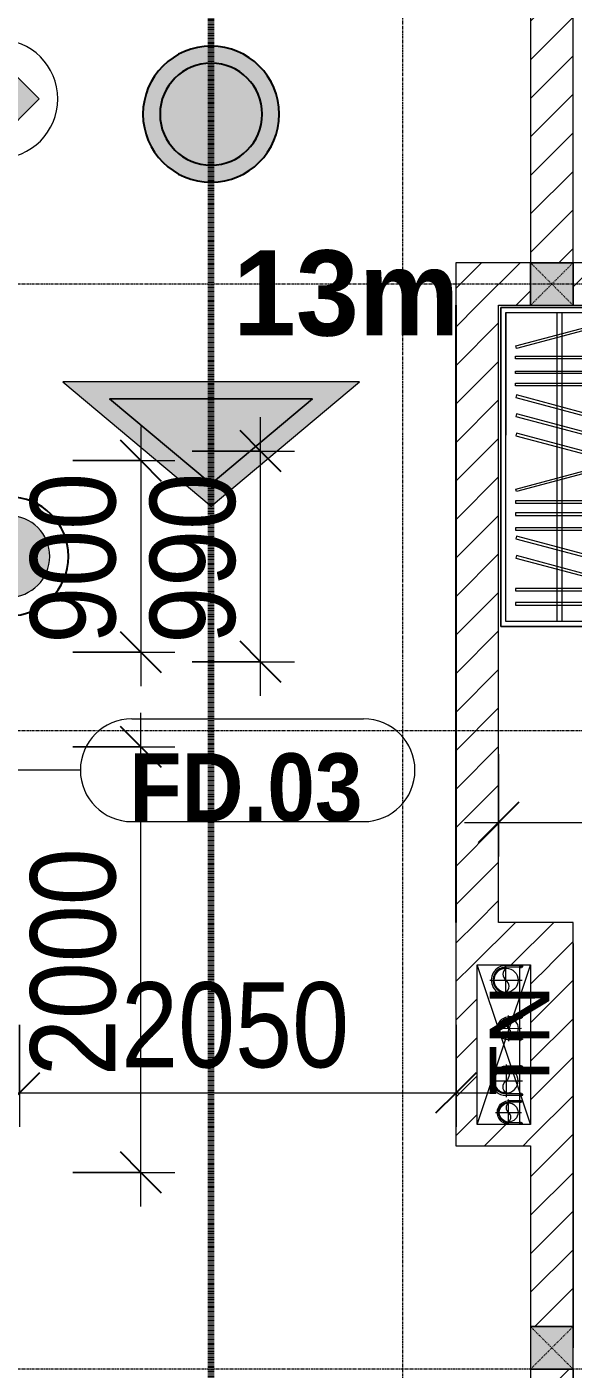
# Model space of a CAD drawing. Header units: millimetres. Extents: x 962 to 241049, y -15958 to 84407.
# Drawn here: x 179666 to 182232, y 48437 to 54746 of the extents above; entities that cross this region are included whole.
import ezdxf

# ---------------------------------------------------------------- set-up
doc = ezdxf.new("R2010")
doc.units = ezdxf.units.MM
for name, pattern in [('1 NÉT CALL OUT', [6, 3, -3]), ('Dash', [6, 3, -3]), ('Grid Line', [22.225, 12.7, -3.175, 3.175, -3.175]), ('IMPORT-CENTER _3_', [10.16, 6.35, -1.27, 1.27, -1.27])]:
    doc.linetypes.add(name, pattern=pattern)
for name, color, linetype, lineweight in [('0-1', 7, 'Continuous', 5), ('0-2', 250, 'Continuous', 9), ('A-ANNO-DIMS', 211, 'Continuous', 9), ('A-ANNO-DIMS-160', 211, 'Continuous', 9), ('A-ANNO-NOTE', 131, 'Continuous', 9), ('A-ANNO-NOTE-1', 131, 'Continuous', 25), ('A-DETL-3', 90, '1 NÉT CALL OUT', 100), ('A-DOOR-IDEN', 31, 'Continuous', 9), ('A-FLOR', 192, 'Continuous', 9), ('A-FLOR-2', 9, 'Continuous', 9), ('A-WALL', 113, 'Continuous', 9), ('A-WALL-3', 113, 'Continuous', 18), ('A-WALL-PATT-2', 111, 'Continuous', 9), ('G-ANNO-TEXT-1', 7, 'Continuous', 9), ('G-ANNO-TEXT-2', 142, 'Continuous', 9), ('G-IMPT', 8, 'Continuous', 9), ('G-IMPT-2', 8, 'IMPORT-CENTER _3_', 9), ('I-FURN-1', 254, 'Continuous', 9), ('M-EQPM', 50, 'Continuous', 9), ('S-COLS', 52, 'Continuous', 9), ('S-COLS-1', 52, 'Continuous', 5), ('S-COLS-6', 52, 'Continuous', 18), ('S-COLS-7', 52, 'Dash', 9), ('S-COLS-HDLN', 52, 'Dash', 9), ('S-GRID-1', 1, 'Grid Line', 9)]:
    doc.layers.add(name, color=color, linetype=linetype, lineweight=lineweight)
doc.styles.add('Arial_10', font='arial_0.ttf', dxfattribs={"height": 280})
doc.styles.add('Arial_12', font='arial_0.ttf', dxfattribs={"width": 0.95, "height": 400})
doc.styles.add('Arial_B_5', font='arialbd_0.ttf', dxfattribs={"width": 0.9, "height": 320})
doc.styles.add('UTM Avo', font='UTM Avo.ttf', dxfattribs={"width": 0.9, "height": 400})
doc.dimstyles.new('1_Dim_chi_tiet_2_5', dxfattribs={"dimscale": 304.8, "dimtxt": 399.720379, "dimasz": 0.629921, "dimexe": 0.524934, "dimexo": 0.0625, "dimgap": 0.052493, "dimtad": 1, "dimdec": 0, "dimrnd": 5, "dimzin": 0, "dimdsep": 46, "dimtxsty": 'UTM Avo', "dimblk1": 'OBLIQUE', "dimblk2": 'OBLIQUE', "dimsah": 1, "dimcen": 0.09, "dimdle": 0.524934, "dimazin": 0, "dimtfac": 1, "dimtdec": 4, "dimtix": 1, "dimtmove": 0, "dimatfit": 3, "dimfxl": 1.049869, "dimfxlon": 1, "dimtvp": 1, "dimtolj": 1, "dimtzin": 0, "dimarcsym": 2})
doc.dimstyles.new('1_Dim_chi_tiet_2_5_1', dxfattribs={"dimscale": 304.8, "dimtxt": 399.720379, "dimasz": 0.629921, "dimexe": 0.524934, "dimexo": 0.0625, "dimgap": 0.052493, "dimtad": 1, "dimdec": 0, "dimrnd": 5, "dimzin": 0, "dimdsep": 46, "dimtxsty": 'UTM Avo', "dimblk1": 'OBLIQUE', "dimblk2": 'OBLIQUE', "dimsah": 1, "dimcen": 0.09, "dimdle": 0.524934, "dimazin": 0, "dimtfac": 1, "dimtdec": 4, "dimtix": 1, "dimtmove": 0, "dimatfit": 3, "dimfxl": 1.049869, "dimfxlon": 1, "dimtvp": 1, "dimtolj": 1, "dimtzin": 0, "dimarcsym": 2})
pattern_1 = [(45, (63179.03, 0), (-90.50967, 90.50967), [])]

# ---------------------------------------------------------------- blocks, each defined once
blk = doc.blocks.new('TU QUAN AO-SUITE ROOM_3 - TU QUAN AO-SUITE ROOM_3-V25-TKCS_MB TẦNG 1')
at = {"layer": 'I-FURN-1'}
for p, q in [((0, 0), (-550, 0)), ((-550, 0), (-550, -1500)), ((-550, -1500), (-550, 0)), ((-550, 0), (0, 0)), ((0, -1500), (0, 0)), ((0, 0), (0, -1500)), ((-550, -24), (-550, -576)), ((-526, -24), (-24, -24)), ((-526, -1476), (-526, -24)), ((-526, -24), (-526, -600)), ((-287, -24), (-287, -576)), ((-263, -24), (-263, -576)), ((-24, -24), (-24, -1476)), ((-478.3, -181.1), (-61.3, -69.4)), ((-58.2, -80.9), (-475.2, -192.7)), ((-61.3, -69.4), (-58.2, -80.9)), ((-475.2, -192.7), (-478.3, -181.1)), ((-480.1, -229.7), (-50.1, -229.7)), ((-480.1, -241.7), (-480.1, -229.7)), ((-50.1, -241.7), (-480.1, -241.7)), ((-50.1, -229.7), (-50.1, -241.7)), ((-480.1, -299.2), (-50.1, -299.2)), ((-480.1, -311.2), (-480.1, -299.2)), ((-50.1, -311.2), (-480.1, -311.2)), ((-50.1, -299.2), (-50.1, -311.2)), ((-480.1, -356.4), (-50.1, -356.4)), ((-480.1, -368.4), (-480.1, -356.4)), ((-50.1, -368.4), (-480.1, -368.4)), ((-50.1, -356.4), (-50.1, -368.4)), ((-475.2, -411.5), (-478.3, -423.1)), ((-478.3, -423.1), (-61.3, -534.9)), ((-58.2, -523.3), (-475.2, -411.5)), ((-475.2, -500.3), (-478.3, -511.9)), ((-58.2, -612.1), (-475.2, -500.3)), ((-478.3, -511.9), (-61.3, -623.6)), ((-61.3, -534.9), (-58.2, -523.3)), ((-526, -1476), (-526, -600)), ((-475.2, -591.5), (-478.3, -603.1)), ((-478.3, -603.1), (-61.3, -714.9)), ((-58.2, -703.3), (-475.2, -591.5)), ((-287, -576), (-287, -1476)), ((-263, -576), (-263, -1476)), ((-61.3, -623.6), (-58.2, -612.1)), ((-478.3, -853.9), (-61.3, -742.1)), ((-58.2, -753.7), (-475.2, -865.5)), ((-61.3, -714.9), (-58.2, -703.3)), ((-61.3, -742.1), (-58.2, -753.7)), ((-475.2, -865.5), (-478.3, -853.9)), ((-480.1, -908.6), (-480.1, -920.6)), ((-480.1, -908.6), (-480.1, -920.6)), ((-50.1, -908.6), (-480.1, -908.6)), ((-480.1, -920.6), (-50.1, -920.6)), ((-50.1, -920.6), (-50.1, -908.6)), ((-480.1, -965.8), (-480.1, -977.8)), ((-480.1, -965.8), (-480.1, -977.8)), ((-50.1, -965.8), (-480.1, -965.8)), ((-480.1, -977.8), (-50.1, -977.8)), ((-50.1, -977.8), (-50.1, -965.8)), ((-480.1, -1035.3), (-480.1, -1047.3)), ((-480.1, -1035.3), (-480.1, -1047.3)), ((-50.1, -1035.3), (-480.1, -1035.3)), ((-480.1, -1047.3), (-50.1, -1047.3)), ((-50.1, -1047.3), (-50.1, -1035.3)), ((-475.2, -1075.3), (-478.3, -1086.9)), ((-478.3, -1086.9), (-61.3, -1198.6)), ((-58.2, -1187.1), (-475.2, -1075.3)), ((-475.2, -1166.5), (-478.3, -1178.1)), ((-478.3, -1178.1), (-61.3, -1289.9)), ((-58.2, -1278.3), (-475.2, -1166.5)), ((-61.3, -1198.6), (-58.2, -1187.1)), ((-480.1, -1320.5), (-480.1, -1332.5)), ((-480.1, -1320.5), (-480.1, -1332.5)), ((-50.1, -1320.5), (-480.1, -1320.5)), ((-61.3, -1289.9), (-58.2, -1278.3)), ((-50.1, -1332.5), (-50.1, -1320.5)), ((-480.1, -1332.5), (-50.1, -1332.5)), ((-480.1, -1386.9), (-480.1, -1398.9)), ((-480.1, -1386.9), (-480.1, -1398.9)), ((-50.1, -1386.9), (-480.1, -1386.9)), ((-50.1, -1398.9), (-50.1, -1386.9)), ((-480.1, -1398.9), (-50.1, -1398.9)), ((-550, -1500), (0, -1500)), ((0, -1500), (-550, -1500)), ((-24, -1476), (-526, -1476))]:
    blk.add_line(p, q, dxfattribs=at)
blk = doc.blocks.new('NCV_TKTC_TANG 1_rvt-1-TKCS_MB TẦNG 1')
at = {"layer": 'A-FLOR-2'}
for p, q in [((119052.6, 50436.9), (119052.6, 48536.9)), ((119052.6, 48436.9), (119052.6, 45436.9))]:
    blk.add_line(p, q, dxfattribs=at)
at = {"layer": 'I-FURN-1'}
blk.add_blockref('TU QUAN AO-SUITE ROOM_3 - TU QUAN AO-SUITE ROOM_3-V25-TKCS_MB TẦNG 1', (119262.6, 53426.9), dxfattribs=at)
blk = doc.blocks.new('TKTC_XREF_251221_MB TANG 1 - TKTC_XREF_260130_MB TANG 1_dwg_CUM U_DN100-V187-TKCS_MB TẦNG 1')
at = {"layer": 'G-IMPT'}
blk.add_hatch(color=256, dxfattribs=at).paths.add_polyline_path([(0, -61), (0, -57), (14.8, -55.1), (28.5, -49.4), (40.3, -40.3), (49.4, -28.5), (55.1, -14.8), (57, 0), (55.1, 14.8), (49.4, 28.5), (40.3, 40.3), (28.5, 49.4), (14.8, 55.1), (0, 57), (0, 61), (15.8, 58.9), (30.5, 52.8), (43.1, 43.1), (52.8, 30.5), (58.9, 15.8), (61, 0), (58.9, -15.8), (52.8, -30.5), (43.1, -43.1), (30.5, -52.8), (15.8, -58.9)])
for p, q in [((-79.1, 66.6), (-79.1, 63.4)), ((-76.6, 66.6), (-76.6, 63.4)), ((-74.6, 66.6), (-74.6, 63.4)), ((-72.7, 69.3), (-72.7, 60.7)), ((-66.9, 67.9), (-71.7, 67.9)), ((-66.9, 62.1), (-71.7, 62.1)), ((-65, 69), (0, 69)), ((-79.1, -63.4), (-79.1, -66.6)), ((-76.6, -63.4), (-76.6, -66.6)), ((-74.6, -63.4), (-74.6, -66.6)), ((-72.7, -60.7), (-72.7, -69.3)), ((-66.9, -62.1), (-71.7, -62.1)), ((-66.9, -67.9), (-71.7, -67.9)), ((-66.9, -72.7), (-66.9, -70.8)), ((-65, -69), (0, -69))]:
    blk.add_line(p, q, dxfattribs=at)
at = {"layer": 'G-IMPT', "flags": 128}
for points in [[(-72.7, 67.6), (-78.1, 67.6), (-78.1, 62.4), (-72.7, 62.4)], [(-71.7, 59.2), (-66.9, 59.2), (-66.9, 70.8), (-71.7, 70.8)], [(-66.9, 70.8), (-66.9, 72.7), (-65, 72.7), (-65, 57.3), (-66.9, 57.3), (-66.9, 59.2)], [(-65, 61), (0, 61), (0, 57)], [(-72.7, -62.4), (-78.1, -62.4), (-78.1, -67.6), (-72.7, -67.6)], [(-71.7, -70.8), (-66.9, -70.8), (-66.9, -59.2), (-71.7, -59.2)], [(-66.9, -59.2), (-66.9, -57.3), (-65, -57.3), (-65, -72)], [(-65, -61), (0, -61), (0, -57)]]:
    blk.add_lwpolyline(points, dxfattribs=at)
at = {"layer": 'G-IMPT'}
for centre, radius, start, end in [((-78.1, 66.6), 0.96, 90, 180), ((-78.1, 63.4), 0.96, 180, 270), ((-71.1, 69.3), 1.56, 112.61986, 247.38014), ((-67.9, 65), 4.8, 143.1301, 216.8699), ((-71.1, 60.7), 1.56, 112.61986, 247.38014), ((0, 0), 69, 270, 90), ((0, 0), 61, 270, 90), ((0, 0), 57, 270, 90), ((-78.1, -63.4), 0.96, 90, 180), ((-78.1, -66.6), 0.96, 180, 270), ((-71.1, -60.7), 1.56, 112.61986, 247.38014), ((-67.9, -65), 4.8, 143.1301, 216.8699), ((-71.1, -69.3), 1.56, 112.61986, 247.38014)]:
    blk.add_arc(centre, radius, start, end, dxfattribs=at)
blk = doc.blocks.new('TKTC_XREF_251221_MB TANG 1 - TKTC_XREF_260130_MB TANG 1_dwg_$cc-V188-TKCS_MB TẦNG 1')
at = {"layer": 'G-IMPT'}
blk.add_circle((0, 0), 0.5, dxfattribs=at)
for centre, radius, start, end in [((0, 0), 0.5, 90, 270), ((0.188, 0.25), 0.313, 126.8699, 233.1301), ((-0.188, -0.25), 0.313, 306.8699, 53.1301)]:
    blk.add_arc(centre, radius, start, end, dxfattribs=at)
at = {"layer": 'G-IMPT-2'}
for p, q in [((-0.673, 0), (0.673, 0)), ((0, -0.628), (0, 0.673))]:
    blk.add_line(p, q, dxfattribs=at)
blk = doc.blocks.new('TKTC_XREF_251221_MB TANG 1 - TKTC_XREF_260130_MB TANG 1_dwg_$cc-4202122-TKCS_MB TẦNG 1')
at = {"layer": 'G-IMPT'}
blk.add_circle((0, 0), 0.5, dxfattribs=at)
for centre, radius, start, end in [((0, 0), 0.5, 90, 270), ((0.188, 0.25), 0.313, 126.8699, 233.1301), ((-0.188, -0.25), 0.313, 306.8699, 53.1301)]:
    blk.add_arc(centre, radius, start, end, dxfattribs=at)
at = {"layer": 'G-IMPT-2'}
for p, q in [((0, -0.673), (0, 0.673)), ((-0.673, 0), (0.673, 0))]:
    blk.add_line(p, q, dxfattribs=at)
blk = doc.blocks.new('TKTC_XREF_251221_MB TANG 1 - TKTC_XREF_260130_MB TANG 1_dwg_CUM U_DN100-4202112-TKCS_MB TẦNG 1')
at = {"layer": 'G-IMPT'}
blk.add_hatch(color=256, dxfattribs=at).paths.add_polyline_path([(0, 61), (0, 57), (14.8, 55.1), (28.5, 49.4), (40.3, 40.3), (49.4, 28.5), (55.1, 14.8), (57, 0), (55.1, -14.8), (49.4, -28.5), (40.3, -40.3), (28.5, -49.4), (14.8, -55.1), (0, -57), (0, -61), (15.8, -58.9), (30.5, -52.8), (43.1, -43.1), (52.8, -30.5), (59.7, -9.6), (61, 0), (58.9, 15.8), (52.8, 30.5), (43.1, 43.1), (30.5, 52.8), (15.8, 58.9)])
for p, q in [((-79.1, 66.6), (-79.1, 63.4)), ((-76.6, 66.6), (-76.6, 63.4)), ((-74.6, 66.6), (-74.6, 63.4)), ((-72.7, 69.3), (-72.7, 60.7)), ((-66.9, 67.9), (-71.7, 67.9)), ((-65, 69), (0, 69)), ((-66.9, 62.1), (-71.7, 62.1)), ((-72.7, -60.7), (-72.7, -69.3)), ((-66.9, -62.1), (-71.7, -62.1)), ((-79.1, -63.4), (-79.1, -66.6)), ((-76.6, -63.4), (-76.6, -66.6)), ((-74.6, -63.4), (-74.6, -66.6)), ((-66.9, -67.9), (-71.7, -67.9)), ((-65, -69), (0, -69))]:
    blk.add_line(p, q, dxfattribs=at)
at = {"layer": 'G-IMPT', "flags": 128}
for points in [[(-72.7, 67.6), (-78.1, 67.6), (-78.1, 62.4), (-72.7, 62.4)], [(-71.7, 59.2), (-66.9, 59.2), (-66.9, 70.8), (-71.7, 70.8)], [(-66.9, 70.8), (-66.9, 72.7), (-65, 72.7), (-65, 57.3), (-66.9, 57.3), (-66.9, 59.2)], [(-65, 61), (0, 61), (0, 57)], [(-72.7, -62.4), (-78.1, -62.4), (-78.1, -67.6), (-72.7, -67.6)], [(-71.7, -70.8), (-66.9, -70.8), (-66.9, -59.2), (-71.7, -59.2)], [(-66.9, -59.2), (-66.9, -57.3), (-65, -57.3), (-65, -72.7), (-66.9, -72.7), (-66.9, -70.8)], [(-65, -61), (0, -61), (0, -57)]]:
    blk.add_lwpolyline(points, dxfattribs=at)
at = {"layer": 'G-IMPT'}
for centre, radius, start, end in [((-78.1, 66.6), 0.96, 90, 180), ((-78.1, 63.4), 0.96, 180, 270), ((-71.1, 69.3), 1.56, 112.61986, 247.38014), ((-67.9, 65), 4.8, 143.1301, 216.8699), ((0, 0), 69, 270, 90), ((-71.1, 60.7), 1.56, 112.61986, 247.38014), ((0, 0), 61, 270, 90), ((0, 0), 57, 270, 90), ((-78.1, -63.4), 0.96, 90, 180), ((-71.1, -60.7), 1.56, 112.61986, 247.38014), ((-67.9, -65), 4.8, 143.1301, 216.8699), ((-78.1, -66.6), 0.96, 180, 270), ((-71.1, -69.3), 1.56, 112.61986, 247.38014)]:
    blk.add_arc(centre, radius, start, end, dxfattribs=at)
blk = doc.blocks.new('TKTC_XREF_251221_MB TANG 1 - TKTC_XREF_260130_MB TANG 1_dwg_CUM U_DN100-V191-TKCS_MB TẦNG 1')
at = {"layer": 'G-IMPT'}
blk.add_hatch(color=256, dxfattribs=at).paths.add_polyline_path([(0, 61), (0, 57), (14.8, 55.1), (28.5, 49.4), (40.3, 40.3), (49.4, 28.5), (55.1, 14.8), (57, 0), (55.1, -14.8), (49.4, -28.5), (40.3, -40.3), (28.5, -49.4), (14.8, -55.1), (0, -57), (0, -61), (15.8, -58.9), (30.5, -52.8), (43.1, -43.1), (52.8, -30.5), (58.9, -15.8), (61, 0), (58.9, 15.8), (52.8, 30.5), (43.1, 43.1), (30.5, 52.8), (15.8, 58.9)])
for p, q in [((-79.1, 66.6), (-79.1, 63.4)), ((-76.6, 66.6), (-76.6, 63.4)), ((-74.6, 66.6), (-74.6, 63.4)), ((-72.7, 69.3), (-72.7, 60.7)), ((-66.9, 67.9), (-71.7, 67.9)), ((-65, 69), (0, 69)), ((-66.9, 62.1), (-71.7, 62.1)), ((-72.7, -60.7), (-72.7, -69.3)), ((-66.9, -62.1), (-71.7, -62.1)), ((-79.1, -63.4), (-79.1, -66.6)), ((-76.6, -63.4), (-76.6, -66.6)), ((-74.6, -63.4), (-74.6, -66.6)), ((-66.9, -67.9), (-71.7, -67.9)), ((-65, -69), (0, -69))]:
    blk.add_line(p, q, dxfattribs=at)
at = {"layer": 'G-IMPT', "flags": 128}
for points in [[(-72.7, 67.6), (-78.1, 67.6), (-78.1, 62.4), (-72.7, 62.4)], [(-71.7, 59.2), (-66.9, 59.2), (-66.9, 70.8), (-71.7, 70.8)], [(-66.9, 70.8), (-66.9, 72.7), (-65, 72.7), (-65, 57.3), (-66.9, 57.3), (-66.9, 59.2)], [(-65, 61), (0, 61), (0, 57)], [(-72.7, -62.4), (-78.1, -62.4), (-78.1, -67.6), (-72.7, -67.6)], [(-71.7, -70.8), (-66.9, -70.8), (-66.9, -59.2), (-71.7, -59.2)], [(-66.9, -59.2), (-66.9, -57.3), (-65, -57.3), (-65, -70.3)], [(-65, -61), (0, -61), (0, -57)]]:
    blk.add_lwpolyline(points, dxfattribs=at)
at = {"layer": 'G-IMPT'}
for centre, radius, start, end in [((-78.1, 66.6), 0.96, 90, 180), ((-78.1, 63.4), 0.96, 180, 270), ((-71.1, 69.3), 1.56, 112.61986, 247.38014), ((-67.9, 65), 4.8, 143.1301, 216.8699), ((0, 0), 69, 270, 90), ((-71.1, 60.7), 1.56, 112.61986, 247.38014), ((0, 0), 61, 270, 90), ((0, 0), 57, 270, 90), ((-78.1, -63.4), 0.96, 90, 180), ((-71.1, -60.7), 1.56, 112.61986, 247.38014), ((-67.9, -65), 4.8, 143.1301, 216.8699), ((-78.1, -66.6), 0.96, 180, 270), ((-71.1, -69.3), 1.56, 112.61986, 247.38014)]:
    blk.add_arc(centre, radius, start, end, dxfattribs=at)
blk = doc.blocks.new('TKTC_XREF_251221_MB TANG 1 - TKTC_XREF_260130_MB TANG 1_dwg_$cc-V192-TKCS_MB TẦNG 1')
at = {"layer": 'G-IMPT'}
blk.add_circle((0, 0), 0.5, dxfattribs=at)
for centre, radius, start, end in [((0, 0), 0.5, 90, 270), ((0.188, 0.25), 0.313, 126.8699, 233.1301), ((-0.188, -0.25), 0.313, 306.8699, 53.1301)]:
    blk.add_arc(centre, radius, start, end, dxfattribs=at)
at = {"layer": 'G-IMPT-2'}
for p, q in [((0, -0.673), (0, 0.624)), ((-0.673, 0), (0.673, 0))]:
    blk.add_line(p, q, dxfattribs=at)
blk = doc.blocks.new('TKTC_XREF_251221_MB TANG 1 - TKTC_XREF_260130_MB TANG 1_dwg_CUM U_DN100-4202115-TKCS_MB TẦNG 1')
at = {"layer": 'G-IMPT'}
blk.add_hatch(color=256, dxfattribs=at).paths.add_polyline_path([(0, -61), (0, -57), (14.8, -55.1), (28.5, -49.4), (40.3, -40.3), (49.4, -28.5), (55.1, -14.8), (57, 0), (55.1, 14.8), (49.4, 28.5), (40.3, 40.3), (28.5, 49.4), (14.8, 55.1), (0, 57), (0, 61), (15.8, 58.9), (30.5, 52.8), (43.1, 43.1), (52.8, 30.5), (58.9, 15.8), (61, 0), (58.9, -15.8), (52.8, -30.5), (43.1, -43.1), (30.5, -52.8), (15.8, -58.9)])
for p, q in [((-79.1, 66.6), (-79.1, 63.4)), ((-76.6, 66.6), (-76.6, 63.4)), ((-74.6, 66.6), (-74.6, 63.4)), ((-72.7, 69.3), (-72.7, 60.7)), ((-66.9, 67.9), (-71.7, 67.9)), ((-66.9, 62.1), (-71.7, 62.1)), ((-65, 69), (0, 69)), ((-79.1, -63.4), (-79.1, -66.6)), ((-76.6, -63.4), (-76.6, -66.6)), ((-74.6, -63.4), (-74.6, -66.6)), ((-72.7, -60.7), (-72.7, -69.3)), ((-66.9, -62.1), (-71.7, -62.1)), ((-66.9, -67.9), (-71.7, -67.9)), ((-65, -69), (0, -69))]:
    blk.add_line(p, q, dxfattribs=at)
at = {"layer": 'G-IMPT', "flags": 128}
for points in [[(-72.7, 67.6), (-78.1, 67.6), (-78.1, 62.4), (-72.7, 62.4)], [(-71.7, 59.2), (-66.9, 59.2), (-66.9, 70.8), (-71.7, 70.8)], [(-66.9, 70.8), (-66.9, 72.7), (-65, 72.7), (-65, 57.3), (-66.9, 57.3), (-66.9, 59.2)], [(-65, 61), (0, 61), (0, 57)], [(-72.7, -62.4), (-78.1, -62.4), (-78.1, -67.6), (-72.7, -67.6)], [(-71.7, -70.8), (-66.9, -70.8), (-66.9, -59.2), (-71.7, -59.2)], [(-66.9, -59.2), (-66.9, -57.3), (-65, -57.3), (-65, -72.7), (-66.9, -72.7), (-66.9, -70.8)], [(-65, -61), (0, -61), (0, -57)]]:
    blk.add_lwpolyline(points, dxfattribs=at)
at = {"layer": 'G-IMPT'}
for centre, radius, start, end in [((-78.1, 66.6), 0.96, 90, 180), ((-78.1, 63.4), 0.96, 180, 270), ((-71.1, 69.3), 1.56, 112.61986, 247.38014), ((-67.9, 65), 4.8, 143.1301, 216.8699), ((-71.1, 60.7), 1.56, 112.61986, 247.38014), ((0, 0), 69, 270, 90), ((0, 0), 61, 270, 90), ((0, 0), 57, 270, 90), ((-78.1, -63.4), 0.96, 90, 180), ((-78.1, -66.6), 0.96, 180, 270), ((-71.1, -60.7), 1.56, 112.61986, 247.38014), ((-67.9, -65), 4.8, 143.1301, 216.8699), ((-71.1, -69.3), 1.56, 112.61986, 247.38014)]:
    blk.add_arc(centre, radius, start, end, dxfattribs=at)
blk = doc.blocks.new('TKTC_XREF_251221_MB TANG 1 - TKTC_XREF_260130_MB TANG 1_dwg_$cc-4202118-TKCS_MB TẦNG 1')
at = {"layer": 'G-IMPT'}
blk.add_circle((0, 0), 0.5, dxfattribs=at)
for centre, radius, start, end in [((0, 0), 0.5, 90, 270), ((0.188, 0.25), 0.313, 126.8699, 233.1301), ((-0.188, -0.25), 0.313, 306.8699, 53.1301)]:
    blk.add_arc(centre, radius, start, end, dxfattribs=at)
at = {"layer": 'G-IMPT-2'}
for p, q in [((-0.673, 0), (0.673, 0)), ((0, -0.673), (0, 0.673))]:
    blk.add_line(p, q, dxfattribs=at)
blk = doc.blocks.new('TKTC_XREF_251221_MB TANG 1 - TKTC_XREF_260130_MB TANG 1_dwg-4202109-TKCS_MB TẦNG 1')
at = {"layer": 'G-IMPT'}
for p, q in [((-84349.1, -351759.7), (-84349.1, -351010.9)), ((-84299.3, -351010.9), (-84299.3, -351759.7))]:
    blk.add_line(p, q, dxfattribs=at)
for name, p, xscale, yscale, zscale, rotation in [('TKTC_XREF_251221_MB TANG 1 - TKTC_XREF_260130_MB TANG 1_dwg_$cc-V192-TKCS_MB TẦNG 1', (-84414.4, -351081.9), 113.7150000000091, 113.7150000000091, 113.7150000000091, 359.9990086636432), ('TKTC_XREF_251221_MB TANG 1 - TKTC_XREF_260130_MB TANG 1_dwg_CUM U_DN100-V191-TKCS_MB TẦNG 1', (-84414.4, -351081), 0.9975000000000005, 0.9975000000000005, 0.9975000000000005, 180.000991338195), ('TKTC_XREF_251221_MB TANG 1 - TKTC_XREF_260130_MB TANG 1_dwg_$cc-4202118-TKCS_MB TẦNG 1', (-84402.1, -351308.1), 90.00000000005107, 90.00000000005107, 90.00000000005107, 0.3740267799372842), ('TKTC_XREF_251221_MB TANG 1 - TKTC_XREF_260130_MB TANG 1_dwg_CUM U_DN100-4202112-TKCS_MB TẦNG 1', (-84413.9, -351554.8), 0.9974999999999965, 0.9974999999999965, 0.9974999999999965, 180.0009913385626), ('TKTC_XREF_251221_MB TANG 1 - TKTC_XREF_260130_MB TANG 1_dwg_$cc-V188-TKCS_MB TẦNG 1', (-84402.7, -351703.2), 90.00000000005107, 90.00000000005107, 90.00000000005107, 0.3740267799372842)]:
    blk.add_blockref(name, p, dxfattribs=dict(xscale=xscale, yscale=yscale, zscale=zscale, rotation=rotation))
at = {"extrusion": (0, 0, -1)}
for name, p, xscale, yscale, zscale, rotation in [('TKTC_XREF_251221_MB TANG 1 - TKTC_XREF_260130_MB TANG 1_dwg_CUM U_DN100-4202115-TKCS_MB TẦNG 1', (84400.2, -351308.1), 0.7894736842105242, 0.7894736842105242, -0.7894736842105242, 359.6259732184666), ('TKTC_XREF_251221_MB TANG 1 - TKTC_XREF_260130_MB TANG 1_dwg_$cc-4202122-TKCS_MB TẦNG 1', (84413.9, -351554.8), 113.7150000000092, 113.7150000000092, -113.7150000000092, 179.9990086636432), ('TKTC_XREF_251221_MB TANG 1 - TKTC_XREF_260130_MB TANG 1_dwg_CUM U_DN100-V187-TKCS_MB TẦNG 1', (84400.8, -351703.2), 0.7894736842105242, 0.7894736842105242, -0.7894736842105242, 359.6259732184666)]:
    blk.add_blockref(name, p, dxfattribs=dict(at, xscale=xscale, yscale=yscale, zscale=zscale, rotation=rotation))
blk = doc.blocks.new('TKTC_XREF_251221_MB TANG 1 - TKTC_XREF_251221_MB TANG 1-2038492-TKCS_MB TẦNG 1')
blk.add_blockref('TKTC_XREF_251221_MB TANG 1 - TKTC_XREF_260130_MB TANG 1_dwg-4202109-TKCS_MB TẦNG 1', (169499.1, 384109.7))
blk = doc.blocks.new('G1_SOF - BO TRU - 200x200-3051103-TKCS_MB TẦNG 1')
at = {"layer": 'S-COLS-HDLN'}
for p, q in [((-100, -100), (100, 100)), ((100, -100), (-100, 100))]:
    blk.add_line(p, q, dxfattribs=at)
blk = doc.blocks.new('DIMBLOCK51-TKCS_MB TẦNG 1')
at = {"layer": 'A-ANNO-DIMS-160'}
for p, q in [((180763.4, 51601.9), (180763.4, 52911.9)), ((180443.4, 52751.9), (180923.4, 52751.9)), ((180763.4, 52751.9), (180443.4, 52751.9)), ((180443.4, 51761.9), (180923.4, 51761.9)), ((180763.4, 51761.9), (180443.4, 51761.9))]:
    blk.add_line(p, q, dxfattribs=at)
at = {"layer": 'A-ANNO-DIMS-160', "lineweight": 25}
for p, q in [((180763.4, 52751.9), (180667.4, 52847.9)), ((180763.4, 52751.9), (180859.4, 52655.9)), ((180763.4, 51761.9), (180667.4, 51857.9)), ((180763.4, 51761.9), (180859.4, 51665.9))]:
    blk.add_line(p, q, dxfattribs=at)
at = {"layer": 'A-ANNO-DIMS-160', "color": 0, "insert": (180243.8, 51846.1), "char_height": 400, "width": 985.977, "attachment_point": 1, "rotation": 90, "line_spacing_factor": 1.110334, "style": 'UTM Avo'}
blk.add_mtext('990', dxfattribs=at)
blk = doc.blocks.new('_Oblique')
at = {"color": 0, "linetype": 'ByBlock', "lineweight": -2}
blk.add_line((-0.5, -0.5), (0.5, 0.5), dxfattribs=at)
blk = doc.blocks.new('DIMBLOCK117-TKCS_MB TẦNG 1')
at = {"layer": 'A-ANNO-DIMS-160'}
for p, q in [((180201.8, 52866.9), (180201.8, 51646.9)), ((179881.8, 52706.9), (180361.8, 52706.9)), ((180201.8, 52706.9), (179881.8, 52706.9)), ((179881.8, 51806.9), (180361.8, 51806.9)), ((180201.8, 51806.9), (179881.8, 51806.9))]:
    blk.add_line(p, q, dxfattribs=at)
at = {"layer": 'A-ANNO-DIMS-160', "lineweight": 25}
for p, q in [((180201.8, 52706.9), (180105.8, 52802.9)), ((180201.8, 52706.9), (180297.8, 52610.9)), ((180201.8, 51806.9), (180105.8, 51902.9)), ((180201.8, 51806.9), (180297.8, 51710.9))]:
    blk.add_line(p, q, dxfattribs=at)
at = {"layer": 'A-ANNO-DIMS-160', "color": 0, "insert": (179682.2, 51846.1), "char_height": 400, "width": 985.977, "attachment_point": 1, "rotation": 90, "line_spacing_factor": 1.110334, "style": 'UTM Avo'}
blk.add_mtext('900', dxfattribs=at)
blk = doc.blocks.new('DIMBLOCK220-TKCS_MB TẦNG 1')
at = {"layer": 'A-ANNO-DIMS-160'}
for p, q in [((180201.8, 49201.9), (180201.8, 51521.9)), ((179881.8, 51361.9), (180361.8, 51361.9)), ((180201.8, 51361.9), (179881.8, 51361.9)), ((179881.8, 49361.9), (180361.8, 49361.9)), ((180201.8, 49361.9), (179881.8, 49361.9))]:
    blk.add_line(p, q, dxfattribs=at)
at = {"layer": 'A-ANNO-DIMS-160', "lineweight": 25}
for p, q in [((180201.8, 51361.9), (180105.8, 51457.9)), ((180201.8, 51361.9), (180297.8, 51265.9)), ((180201.8, 49361.9), (180105.8, 49457.9)), ((180201.8, 49361.9), (180297.8, 49265.9))]:
    blk.add_line(p, q, dxfattribs=at)
at = {"layer": 'A-ANNO-DIMS-160', "color": 0, "insert": (179682.2, 49814.2), "char_height": 400, "width": 1314.636, "attachment_point": 1, "rotation": 90, "line_spacing_factor": 1.110334, "style": 'UTM Avo'}
blk.add_mtext('2000', dxfattribs=at)
blk = doc.blocks.new('HDNDCT_GHI CHÚ CỬA CHỐNG CHÁY EI30 - HDNDCT_GHI CHÚ CỬA CHỐNG CHÁY EI30-2461928-TKCS_MB TẦNG 1')
at = {"layer": 'A-ANNO-NOTE'}
blk.add_hatch(color=256, dxfattribs=at).paths.add_polyline_path([(-1.2, 0), (0, 1.2), (1.2, 0), (0, -1.2)])
for p, q in [((0, 1.2), (-1.2, 0)), ((1.2, 0), (0, 1.2)), ((-1.2, 0), (0, -1.2)), ((0, -1.2), (1.2, 0))]:
    blk.add_line(p, q, dxfattribs=at)
for start, end in [(360, 180), (180, 360)]:
    blk.add_arc((0, 0), 1.75, start, end, dxfattribs=at)
blk = doc.blocks.new('HDNDCT_GHI CHÚ CỬA CHỐNG CHÁY EI60 - HDNDCT_GHI CHÚ CỬA CHỐNG CHÁY EI60-1614697-TKCS_MB TẦNG 1')
at = {"layer": 'A-ANNO-NOTE'}
h = blk.add_hatch(color=256, dxfattribs=at)
edge = h.paths.add_edge_path()
edge.add_arc((0, 0), 1.2, 0, 180)
edge.add_arc((0, 0), 1.2, 180, 360)
for radius, start, end in [(1.75, 360, 180), (1.2, 360, 180), (1.2, 180, 360)]:
    blk.add_arc((0, 0), radius, start, end, dxfattribs=at)
at = {"layer": 'A-ANNO-NOTE-1'}
for start, end in [(360, 180), (180, 360)]:
    blk.add_arc((0, 0), 1.75, start, end, dxfattribs=at)
blk = doc.blocks.new('HDNDCT_DIEM THOAT HIEM XA NHAT - HDNDCT_DIEM THOAT HIEM XA NHAT-2431632-TKCS_MB TẦNG 1')
at = {"layer": 'A-ANNO-NOTE'}
h = blk.add_hatch(color=256, dxfattribs=at)
edge = h.paths.add_edge_path()
edge.add_arc((0, 0), 2, 0, 180)
edge.add_arc((0, 0), 2, 180, 360)
edge = h.paths.add_edge_path()
edge.add_arc((0, 0), 1.5, 180, 360)
edge.add_arc((0, 0), 1.5, 360, 540)
h = blk.add_hatch(color=256, dxfattribs=at)
edge = h.paths.add_edge_path()
edge.add_arc((0, 0), 1.5, 0, 180)
edge.add_arc((0, 0), 1.5, 180, 360)
at = {"layer": 'A-ANNO-NOTE-1'}
for radius, start, end in [(2, 0, 180), (1.5, 0, 180), (1.5, 0, 180), (1.5, 180, 360), (2, 180, 360), (1.5, 180, 360)]:
    blk.add_arc((0, 0), radius, start, end, dxfattribs=at)
blk = doc.blocks.new('HDNDCT_MŨI TÊN THOÁT HIỂM - HDNDCT_MŨI TÊN THOÁT HIỂM-2437747-TKCS_MB TẦNG 1')
at = {"layer": 'A-ANNO-NOTE'}
h = blk.add_hatch(color=256, dxfattribs=at)
h.paths.add_polyline_path([(-3.153, 0), (0.5, 4.353), (0.5, -4.353)])
h.paths.add_polyline_path([(-2.5, 0), (0, -2.979), (0, 2.979)])
blk.add_hatch(color=256, dxfattribs=at).paths.add_polyline_path([(0, -2.979), (-2.5, 0), (0, 2.979)])
for p, q in [((0.5, 4.353), (-3.153, 0)), ((0.5, -4.353), (0.5, 4.353)), ((-2.5, 0), (0, 2.979)), ((0, 2.979), (-2.5, 0)), ((0, 2.979), (0, -2.979)), ((0, -2.979), (0, 2.979)), ((-3.153, 0), (0.5, -4.353)), ((0, -2.979), (-2.5, 0)), ((-2.5, 0), (0, -2.979))]:
    blk.add_line(p, q, dxfattribs=at)
blk = doc.blocks.new('STN_Door Tag - STN_Door Tag-1788670-TKCS_MB TẦNG 1')
at = {"layer": 'A-DOOR-IDEN'}
for p, q in [((-3.37, 1.495), (3.431, 1.495)), ((-3.37, -1.524), (3.431, -1.524))]:
    blk.add_line(p, q, dxfattribs=at)
for centre, start, end in [((-3.37, -0.015), 90, 270), ((3.431, -0.015), 270, 90)]:
    blk.add_arc(centre, 1.509, start, end, dxfattribs=at)
blk = doc.blocks.new('DIMBLOCK306-TKCS_MB TẦNG 1')
at = {"layer": 'A-ANNO-DIMS-160'}
for p, q in [((179631.6, 50055.6), (179631.6, 49575.6)), ((179631.6, 49735.6), (179631.6, 50055.6)), ((181681.6, 50055.6), (181681.6, 49575.6)), ((181681.6, 49735.6), (181681.6, 50055.6)), ((179471.6, 49735.6), (181841.6, 49735.6))]:
    blk.add_line(p, q, dxfattribs=at)
at = {"layer": 'A-ANNO-DIMS-160', "lineweight": 25}
for p, q in [((179631.6, 49735.6), (179727.6, 49831.6)), ((181681.6, 49735.6), (181777.6, 49831.6)), ((179631.6, 49735.6), (179535.6, 49639.6)), ((181681.6, 49735.6), (181585.6, 49639.6))]:
    blk.add_line(p, q, dxfattribs=at)
at = {"layer": 'A-ANNO-DIMS-160', "color": 0, "insert": (180108.8, 50255.3), "char_height": 400, "width": 1314.636, "attachment_point": 1, "line_spacing_factor": 1.110334, "style": 'UTM Avo'}
blk.add_mtext('2050', dxfattribs=at)
blk = doc.blocks.new('DIMBLOCK377-TKCS_MB TẦNG 1')
at = {"layer": 'A-ANNO-DIMS-160'}
for p, q in [((181881.6, 51326.6), (181881.6, 50846.6)), ((181881.6, 51006.6), (181881.6, 51326.6)), ((190231.6, 51326.6), (190231.6, 50846.6)), ((190231.6, 51006.6), (190231.6, 51326.6)), ((181721.6, 51006.6), (190391.6, 51006.6))]:
    blk.add_line(p, q, dxfattribs=at)
at = {"layer": 'A-ANNO-DIMS-160', "lineweight": 25}
for p, q in [((181881.6, 51006.6), (181977.6, 51102.6)), ((190231.6, 51006.6), (190327.6, 51102.6)), ((181881.6, 51006.6), (181785.6, 50910.6)), ((190231.6, 51006.6), (190135.6, 50910.6))]:
    blk.add_line(p, q, dxfattribs=at)
at = {"layer": 'A-ANNO-DIMS-160', "color": 0, "insert": (185508.8, 51526.2), "char_height": 400, "width": 1314.636, "attachment_point": 1, "line_spacing_factor": 1.110334, "style": 'UTM Avo'}
blk.add_mtext('8350', dxfattribs=at)

msp = doc.modelspace()

# ---------------------------------------------------------------- hatches: boundary and pattern name
at = {"layer": 'A-WALL-PATT-2'}
h = msp.add_hatch(dxfattribs=at)
h.set_pattern_fill('FP_1', color=256, style=0, pattern_type=2)
h.set_pattern_definition(pattern_1)
h.paths.add_polyline_path([(182231.5, 53636.9), (182231.5, 55393.3), (182031.5, 55393.3), (182031.5, 53636.9), (182163.4, 53636.9)])
h.paths.add_polyline_path([(182231.5, 56483.3), (182231.5, 56635.3), (182031.5, 56635.3), (182031.5, 56483.3), (182163.4, 56483.3)])
h.paths.add_polyline_path([(182163.4, 56835.3), (182231.5, 56835.3), (182231.5, 57686.9), (182031.5, 57686.9), (182031.5, 56835.3)])
h = msp.add_hatch(dxfattribs=at)
h.set_pattern_fill('FP_1', color=256, style=0, pattern_type=2)
h.set_pattern_definition(pattern_1)
h.paths.add_polyline_path([(185231.6, 53436.9), (185231.6, 53636.9), (182231.5, 53636.9), (182231.5, 53436.9)])
h.paths.add_polyline_path([(181681.5, 53436.9), (182031.5, 53436.9), (182031.5, 53636.9), (181681.5, 53636.9)])
h = msp.add_hatch(dxfattribs=at)
h.set_pattern_fill('FP_1', color=256, style=0, pattern_type=2)
h.set_pattern_definition(pattern_1)
h.paths.add_polyline_path([(181760.4, 50536.9), (181881.6, 50536.9), (181881.6, 53436.9), (181681.6, 53436.9), (181681.6, 50536.9)])
h = msp.add_hatch(dxfattribs=at)
h.set_pattern_fill('FP_1', color=256, style=0, pattern_type=2)
h.set_pattern_definition(pattern_1)
h.paths.add_polyline_path([(181781.5, 50336.9), (182231.5, 50336.9), (182231.5, 50536.9), (181681.5, 50536.9), (181681.5, 50336.9), (181760.4, 50336.9)])
h = msp.add_hatch(dxfattribs=at)
h.set_pattern_fill('FP_1', color=256, style=0, pattern_type=2)
h.set_pattern_definition(pattern_1)
h.paths.add_polyline_path([(181681.5, 49586.9), (181781.5, 49586.9), (181781.5, 50336.9), (181681.5, 50336.9), (181681.5, 50071.2)])
h = msp.add_hatch(dxfattribs=at)
h.set_pattern_fill('FP_1', color=256, style=0, pattern_type=2)
h.set_pattern_definition(pattern_1)
h.paths.add_polyline_path([(182231.5, 49486.9), (182231.5, 50336.9), (182031.5, 50335.7), (182031.5, 49486.9), (182163.4, 49486.9)])
h = msp.add_hatch(dxfattribs=at)
h.set_pattern_fill('FP_1', color=256, style=0, pattern_type=2)
h.set_pattern_definition(pattern_1)
h.paths.add_polyline_path([(181681.5, 49486.9), (182031.5, 49486.9), (182031.5, 49586.9), (181681.5, 49586.9), (181681.5, 49542.1)])
h = msp.add_hatch(dxfattribs=at)
h.set_pattern_fill('FP_1', color=256, style=0, pattern_type=2)
h.set_pattern_definition(pattern_1)
h.paths.add_polyline_path([(182163.4, 45436.9), (182231.5, 45436.9), (182231.5, 45585.3), (182031.5, 45585.3), (182031.5, 45436.9)])
h.paths.add_polyline_path([(182231.5, 46675.3), (182231.5, 48436.9), (182031.5, 48436.9), (182031.5, 46675.3), (182163.4, 46675.3)])
h.paths.add_polyline_path([(182231.5, 48636.9), (182231.5, 49486.9), (182031.5, 49486.9), (182031.5, 48636.9), (182163.4, 48636.9)])
at = {"layer": 'S-COLS-1'}
for points in [[(182031.5, 53436.9), (182231.5, 53436.9), (182231.5, 53636.9), (182031.5, 53636.9)], [(182231.5, 48436.9), (182231.5, 48636.9), (182031.5, 48636.9), (182031.5, 48436.9), (182163.4, 48436.9)]]:
    msp.add_hatch(color=256, dxfattribs=at).paths.add_polyline_path(points)

# ---------------------------------------------------------------- linework, layer by layer
at = {"layer": '0-2'}
for p, q in [((182031.5, 49588.2), (181781.5, 50336.9)), ((181781.5, 49586.9), (182031.5, 50335.7))]:
    msp.add_line(p, q, dxfattribs=at)
at = {"layer": 'A-DETL-3'}
for p, q in [((180531.6, 54335.3), (180531.6, 71435.3)), ((180531.6, 47314.6), (180531.6, 54335.3))]:
    msp.add_line(p, q, dxfattribs=at)
at = {"layer": 'A-DOOR-IDEN'}
msp.add_line((179428.5, 51253.5), (179917.7, 51253.5), dxfattribs=at)
at = {"layer": 'A-FLOR'}
msp.add_line((181681.5, 50536.9), (181681.5, 53436.9), dxfattribs=at)
at = {"layer": 'A-WALL'}
for p, q in [((182031.5, 53436.9), (182031.5, 53636.9)), ((182031.5, 53636.9), (182231.5, 53636.9)), ((182231.5, 53636.9), (182231.5, 53436.9)), ((182031.5, 48636.9), (182231.5, 48636.9)), ((182231.5, 48436.9), (182031.5, 48436.9))]:
    msp.add_line(p, q, dxfattribs=at)
at = {"layer": 'A-WALL-3'}
for p, q in [((182031.5, 55393.3), (182031.5, 53636.9)), ((182231.5, 53636.9), (182231.5, 55393.3)), ((182031.5, 53636.9), (181681.5, 53636.9)), ((181681.5, 53636.9), (181681.5, 53436.9)), ((185231.6, 53636.9), (182231.5, 53636.9)), ((181681.6, 53436.9), (181681.6, 50536.9)), ((181881.6, 53436.9), (182031.5, 53436.9)), ((181881.6, 50536.9), (181881.6, 53436.9)), ((182231.5, 53436.9), (185231.6, 53436.9)), ((181681.5, 50536.9), (181681.5, 49486.9)), ((182231.5, 50536.9), (181881.6, 50536.9)), ((182231.5, 48636.9), (182231.5, 50536.9)), ((181781.5, 49586.9), (181781.5, 50336.9)), ((181781.5, 50336.9), (182031.5, 50336.9)), ((182031.5, 50336.9), (182031.5, 49586.9)), ((182031.5, 49586.9), (181781.5, 49586.9)), ((181681.5, 49486.9), (182031.5, 49486.9)), ((182031.5, 49486.9), (182031.5, 48636.9)), ((182031.5, 48436.9), (182031.5, 46675.3)), ((182231.5, 46675.3), (182231.5, 48436.9))]:
    msp.add_line(p, q, dxfattribs=at)
at = {"layer": 'S-COLS'}
for p, q in [((182231.5, 53636.9), (182031.5, 53636.9)), ((182031.5, 53636.9), (182031.5, 53436.9)), ((182231.5, 53436.9), (182231.5, 53636.9)), ((182231.5, 48636.9), (182031.5, 48636.9)), ((182031.5, 48436.9), (182231.5, 48436.9))]:
    msp.add_line(p, q, dxfattribs=at)
at = {"layer": 'S-COLS-6'}
for p, q in [((182031.5, 53436.9), (182231.5, 53436.9)), ((182031.5, 48636.9), (182031.5, 48436.9)), ((182231.5, 48436.9), (182231.5, 48636.9))]:
    msp.add_line(p, q, dxfattribs=at)
at = {"layer": 'S-GRID-1'}
for p, q in [((181431.6, 15532), (181431.6, 78459.2)), ((192368.8, 53536.9), (96265.8, 53536.9)), ((192368.8, 51436.9), (96265.8, 51436.9)), ((192368.8, 48436.9), (96265.8, 48436.9))]:
    msp.add_line(p, q, dxfattribs=at)

# ---------------------------------------------------------------- block references
at = {"layer": '0-1'}
msp.add_blockref('NCV_TKTC_TANG 1_rvt-1-TKCS_MB TẦNG 1', (63179, 0), dxfattribs=at)
at = {"layer": 'A-ANNO-NOTE', "xscale": 160, "yscale": 160, "zscale": 160}
for name, p in [('HDNDCT_GHI CHÚ CỬA CHỐNG CHÁY EI30 - HDNDCT_GHI CHÚ CỬA CHỐNG CHÁY EI30-2461928-TKCS_MB TẦNG 1', (179531.7, 54406.9)), ('HDNDCT_GHI CHÚ CỬA CHỐNG CHÁY EI60 - HDNDCT_GHI CHÚ CỬA CHỐNG CHÁY EI60-1614697-TKCS_MB TẦNG 1', (179581.7, 52256.9))]:
    msp.add_blockref(name, p, dxfattribs=at)
for name, p, rotation in [('HDNDCT_DIEM THOAT HIEM XA NHAT - HDNDCT_DIEM THOAT HIEM XA NHAT-2431632-TKCS_MB TẦNG 1', (180531.6, 54335.3), 180), ('HDNDCT_MŨI TÊN THOÁT HIỂM - HDNDCT_MŨI TÊN THOÁT HIỂM-2437747-TKCS_MB TẦNG 1', (180531.6, 52997.1), 90.00000000000006)]:
    msp.add_blockref(name, p, dxfattribs=dict(at, rotation=rotation))
at = {"layer": 'A-DOOR-IDEN', "xscale": 159.9999999999999, "yscale": 159.9999999999999, "zscale": 159.9999999999999}
msp.add_blockref('STN_Door Tag - STN_Door Tag-1788670-TKCS_MB TẦNG 1', (180698.4, 51254.2), dxfattribs=at)
at = {"layer": 'M-EQPM'}
msp.add_blockref('TKTC_XREF_251221_MB TANG 1 - TKTC_XREF_251221_MB TANG 1-2038492-TKCS_MB TẦNG 1', (96831.6, 17236.9), dxfattribs=at)
at = {"layer": 'S-COLS-7', "rotation": 180}
for p in [(182131.5, 53536.9), (182131.5, 48536.9)]:
    msp.add_blockref('G1_SOF - BO TRU - 200x200-3051103-TKCS_MB TẦNG 1', p, dxfattribs=at)

# ---------------------------------------------------------------- texts
at = {"layer": 'A-DOOR-IDEN', "insert": (180695.1, 51168.8), "char_height": 320, "width": 1124.64, "attachment_point": 5, "line_spacing_factor": 0.936439, "style": 'Arial_B_5'}
msp.add_mtext('\\pt7.2,14.4,21.6,28.8,36,43.2,50.4,57.6,64.8,72,79.2,86.4,93.6,100.8,108,115.2,122.4,129.6,136.8,144,151.2,158.4,165.6,172.8,180,187.2,194.4,201.6,208.8,216,223.2,230.4;FD.03', dxfattribs=at)
at = {"layer": 'G-ANNO-TEXT-1', "insert": (181980, 49982.2), "char_height": 280, "width": 624, "attachment_point": 5, "rotation": 90, "line_spacing_factor": 0.936439, "style": 'Arial_10'}
msp.add_mtext('\\pt79.9988,160.0004,239.9992,320.0008,399.9996,480.0012,560,639.9988,720.0004,799.9992,880.0008,959.9996,1040.0012,1120,1199.9988,1280.0004,1359.9992,1440.0008,1519.9996,1600.0012,1680,1759.9988,1840.0004,1919.9992,2000.0008,2079.9996,2160.0012,2240,2319.9988,2400.0004,2479.9992,2560.0008;TN', dxfattribs=at)
at = {"layer": 'G-ANNO-TEXT-2', "insert": (181165.8, 53491.9), "char_height": 400, "width": 1146.08, "attachment_point": 5, "line_spacing_factor": 0.936439, "style": 'Arial_12'}
msp.add_mtext('\\pt1824,3648,5472,7296,9120,10944,12768,14592,16416,18240,20064,21888,23712,25536,27360,29184,31008,32832,34656,36480,38304,40128,41952,43776,45600,47424,49248,51072,52896,54720,56544,58368;{\\fArial|b1|i0|c0|p34;13m}', dxfattribs=at)

# ---------------------------------------------------------------- dimensions: what is measured, and where the dimension line sits
at = {"layer": 'A-ANNO-DIMS'}
for base, p1, p2, override, picture, middle in [((180763.4, 52751.9), (180443.4, 51761.9), (180443.4, 52751.9), {"dimpost": '<>', "dimfxl": 990}, 'DIMBLOCK51-TKCS_MB TẦNG 1', (180540.4, 52256.9)), ((180201.8, 51806.9), (179881.8, 52706.9), (179881.8, 51806.9), {"dimpost": '<>', "dimfxl": 900}, 'DIMBLOCK117-TKCS_MB TẦNG 1', (179978.8, 52256.9)), ((180201.8, 51361.9), (179881.8, 49361.9), (179881.8, 51361.9), {"dimpost": '<>', "dimfxl": 2000}, 'DIMBLOCK220-TKCS_MB TẦNG 1', (179978.8, 50361.9))]:
    dim = msp.add_linear_dim(base=base, p1=p1, p2=p2, angle=90, dimstyle='1_Dim_chi_tiet_2_5', override=override, dxfattribs=at)
    dim.commit()
    dim.dimension.update_dxf_attribs({"geometry": picture, "text_midpoint": middle})
for base, p1, p2, override, picture, middle in [((190231.6, 51006.6), (181881.6, 51326.6), (190231.6, 51326.6), {"dimpost": '<>', "dimfxl": 8350}, 'DIMBLOCK377-TKCS_MB TẦNG 1', (186056.6, 51229.5)), ((181681.6, 49735.6), (179631.6, 50055.6), (181681.6, 50055.6), {"dimpost": '<>', "dimfxl": 2050}, 'DIMBLOCK306-TKCS_MB TẦNG 1', (180656.6, 49958.6))]:
    dim = msp.add_linear_dim(base=base, p1=p1, p2=p2, dimstyle='1_Dim_chi_tiet_2_5_1', override=override, dxfattribs=at)
    dim.commit()
    dim.dimension.update_dxf_attribs({"geometry": picture, "text_midpoint": middle})

doc.saveas('drawing.dxf')
